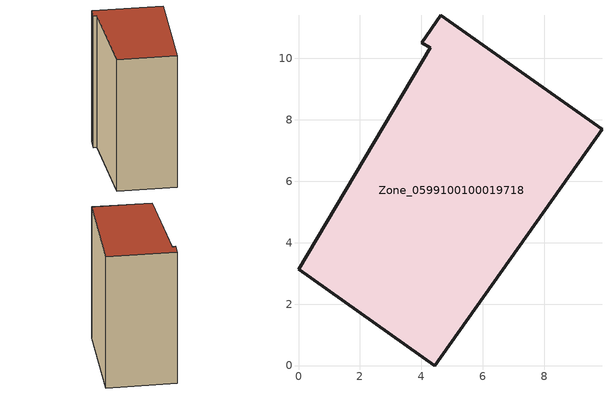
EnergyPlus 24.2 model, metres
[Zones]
Zone_0599100100019718
 floor ground (C_G): 4.64,11.4 9.88,7.69 4.44,0 0,3.13 4.3,10.34 4.01,10.51 z4.22
 wall outside (C_F): 4.44,0 9.88,7.69 4.64,11.4 4.01,10.51 4.3,10.34 0,3.13 4.44,0 z4.22:17.41
 roof outside (C_R): 9.88,7.69 4.64,11.4 4.01,10.51 4.3,10.34 0,3.13 4.44,0 z17.41
[BUILDING]
Pand.0599100100019718: North Axis=0; Terrain=City; Loads Convergence Tolerance Value=0.04; Temperature Convergence Tolerance Value=0.4; Solar Distribution=FullExterior; Maximum Number of Warmup Days=25; Minimum Number of Warmup Days=1
[Site:Location]
Rotterdam.The.Hague.AP_ZH_NLD Design_Conditions: Latitude=51.96; Longitude=4.45; Time Zone=1; Elevation=-4.5
[SITE:GROUNDTEMPERATURE:BUILDINGSURFACE]
18, 18, 18, 18, 18, 18, 18, 18, 18, 18, 18, 18
[MATERIAL] Thermal Absorptance=0.9; Solar Absorptance=0.7; Visible Absorptance=0.7
Name | Roughness | Thickness | Conductivity | Density | Specific Heat
G.TI.2015-2018 | MediumSmooth | 0.15 | 0.0428571 | 540 | 1210
F.TI.2015-2018 | Rough | 0.3 | 0.0666667 | 1920 | 840
R.TI.2015-2018 | MediumRough | 0.2 | 0.0333333 | 1500 | 1000
[CONSTRUCTION]
C_G: G.TI.2015-2018
C_F: F.TI.2015-2018
C_R: R.TI.2015-2018
[ZONE]
Zone_0599100100019718: Type=1; Multiplier=1; Ceiling Height=Autocalculate; Volume=Autocalculate; Floor Area=autocalculate; Part of Total Floor Area=Yes
[ZONEINFILTRATION:DESIGNFLOWRATE]
Infil_Zone_0599100100019718: Zone or ZoneList or Space or SpaceList=Zone_0599100100019718; Schedule=AlwaysOn; Design Flow Rate Calculation Method=Flow/Area; Flow Rate per Floor Area=0.0015; Constant Term Coefficient=1; Temperature Term Coefficient=0; Velocity Term Coefficient=0; Velocity Squared Term Coefficient=0
[HVACTEMPLATE:ZONE:IDEALLOADSAIRSYSTEM]
Zone_0599100100019718: Maximum Heating Supply Air Temperature=50; Minimum Cooling Supply Air Temperature=13; Maximum Heating Supply Air Humidity Ratio=0.0156; Minimum Cooling Supply Air Humidity Ratio=0.0077; Heating Limit=NoLimit; Cooling Limit=NoLimit; Dehumidification Control Type=ConstantSensibleHeatRatio; Cooling Sensible Heat Ratio=0.7; Dehumidification Setpoint=60; Humidification Control Type=None; Humidification Setpoint=30; Outdoor Air Method=None; Outdoor Air Flow Rate per Person=0.00944; Outdoor Air Flow Rate per Zone Floor Area=0; Outdoor Air Flow Rate per Zone=0; Demand Controlled Ventilation Type=None; Outdoor Air Economizer Type=NoEconomizer; Heat Recovery Type=None; Sensible Heat Recovery Effectiveness=0.7; Latent Heat Recovery Effectiveness=0.65
[ZONECONTROL:THERMOSTAT]
ThermostatControl_Zone_0599100100019718: Zone or ZoneList=Zone_0599100100019718; Control Type Schedule=DualSetpointControlType; Control 1=Thermostat_Zone_0599100100019718; Temperature Difference Between Cutout And Setpoint=0
[THERMOSTATSETPOINT:DUALSETPOINT]
Thermostat_Zone_0599100100019718: Heating Setpoint Temperature Schedule=HeatingSetpoint_Zone_0599100100019718; Cooling Setpoint Temperature Schedule=CoolingSetpoint_Zone_0599100100019718
[SCHEDULE:COMPACT]
HeatingSetpoint_Zone_0599100100019718: Through: 12/31, For: AllDays, Until: 24:00, 21
CoolingSetpoint_Zone_0599100100019718: Through: 12/31, For: AllDays, Until: 24:00, 24
DualSetpointControlType: Through: 12/31, For: AllDays, Until: 24:00, 4
AlwaysOn: Through: 12/31, For: AllDays, Until: 24:00, 1
